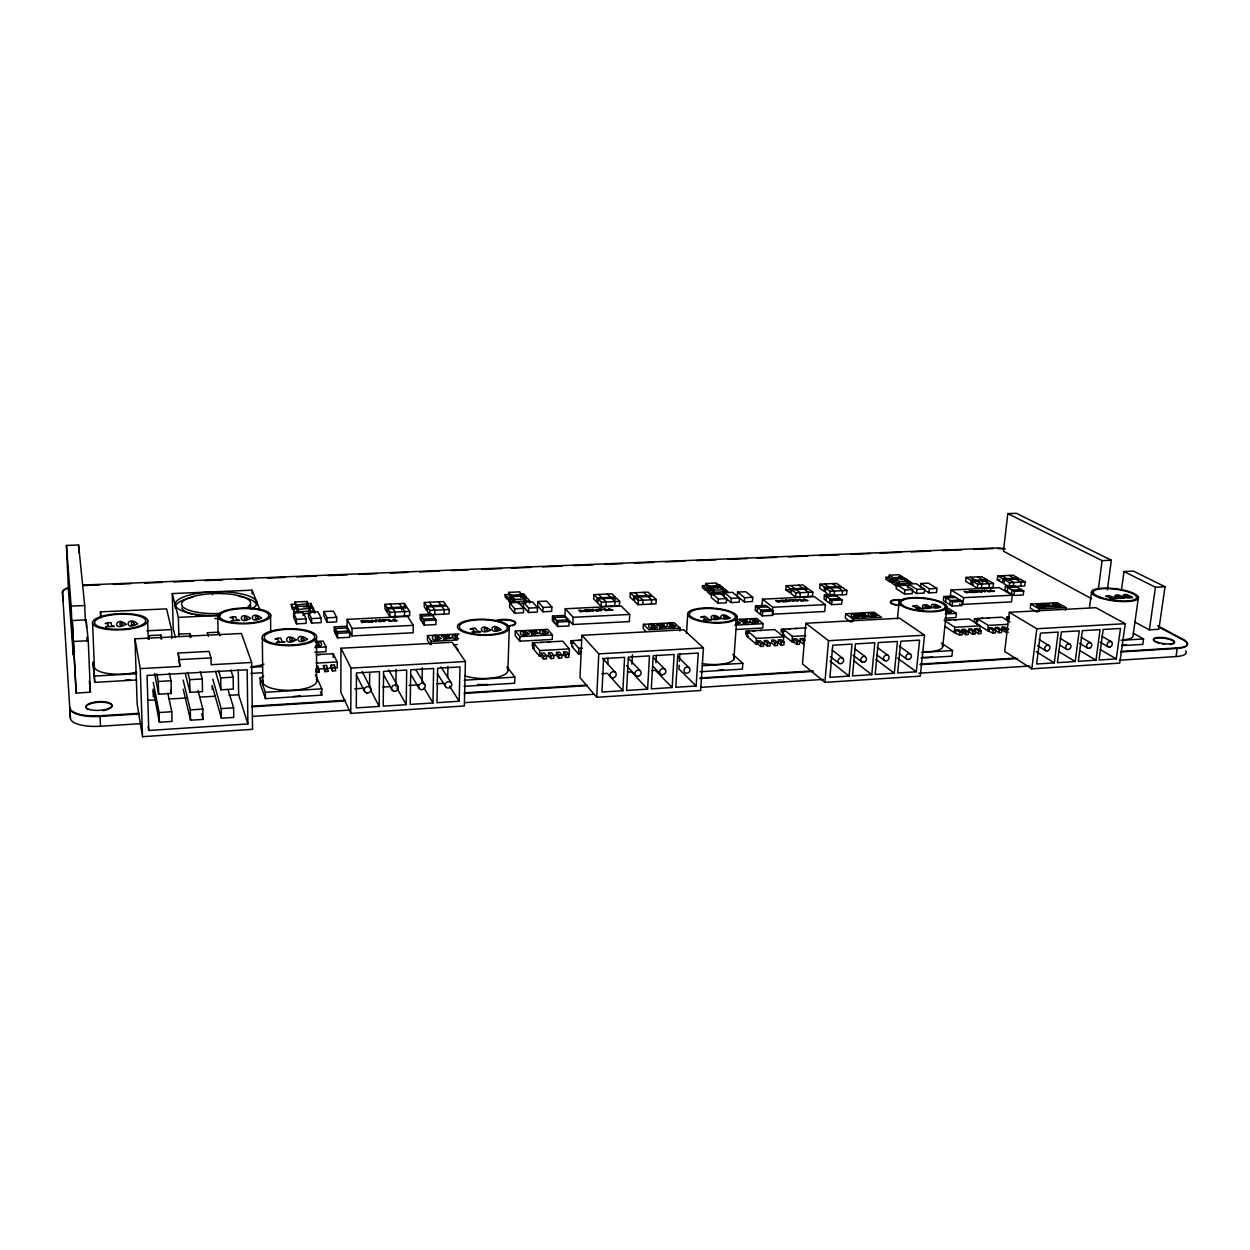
<?xml version="1.0" encoding="UTF-8"?>
<svg xmlns="http://www.w3.org/2000/svg" width="1250" height="1250" viewBox="0 0 1250 1250"><rect width="100%" height="100%" fill="white"/><g stroke="black" fill="none" stroke-linecap="round" stroke-linejoin="round"><path stroke-width="1.5" d="M327.094 622.344L327.094 617.828L323.922 611.578L333.375 611.125L336.641 617.359L336.625 621.875L327.094 622.344L323.938 616.062L323.922 611.578M328.016 671.438L326.641 665.438L323.406 665.625L324.781 671.625L328.016 671.438L326.641 668.469M331.188 668.203L331.188 665.172L334.406 665L335.719 670.766L332.484 670.953L331.188 668.203L324.781 668.578L323.406 665.625M332.484 670.953L331.188 665.172M333.172 657.594L333.188 653.688L316.297 654.609M334.406 668.016L334.406 665M334.281 626.906L334.281 631.484L337.547 637.922L349.734 637.281L349.75 632.672L346.359 626.297L334.281 626.906L337.547 633.297L337.547 637.922M335.125 633.156L335.125 628.562L347.25 627.953L347.234 631.016M336.688 636.25L336.703 631.625L348.875 631.016M333.188 653.688L337.203 661.938L337.203 667.859L332.5 667.922M340.969 648.234L340.859 692.312L350.781 713.391L464.344 705.953L465.422 661.516L452.156 642.266L340.969 648.234L350.984 668.078L350.781 713.391M347.141 619.359L347.125 626.766L352 635.922L413.188 632.75L413.297 625.344L407.562 616.422L347.141 619.359L352.031 628.422L352 635.922M369.562 687.875L369.672 672.797M379.156 706.422L379.469 671.625L356.484 672.969L356.297 707.891L379.156 706.422L370.438 689.562M385 604.312L384.969 608.719L387.094 612.188L387.141 607.75L385 604.312L404.453 603.406L406.687 606.844L387.141 607.75M387.781 608.797L387.734 613.234L389.906 616.75L409.578 615.797L409.641 611.359L407.375 607.875L387.781 608.797L389.953 612.297L389.906 616.75M395.062 616.5L395.125 612.047L392.922 608.547M395.922 686.266L396.125 669.375M401.625 610.016L401.672 607.078L399.453 603.641M404.422 606.344L404.453 603.406M404.516 616.047L404.578 611.594L402.344 608.109M406.203 704.672L406.687 670.047L383.578 671.391L383.234 706.156L406.203 704.672L396.859 687.938M420.25 614.578L420.188 619.031L424.234 625.156L435.891 624.562L435.969 620.062L431.812 614.016L420.25 614.578L424.312 620.641L424.234 625.156M421.234 620.625L421.312 616.156L432.891 615.578M422.078 682.812L422.328 667.859M423.187 623.562L423.25 619.062L434.891 618.5M424.328 602.484L424.266 606.859L426.609 610.297L426.688 605.906L424.328 602.484L443.516 601.609L445.969 605L426.688 605.906M427.391 606.938L427.312 611.344L429.703 614.828L429.781 610.391L427.391 606.938L446.703 606.016L449.188 609.469L449.094 613.875L431.391 614.734M458.984 633.953L427.5 635.609L427.422 640.219L430.234 644.547M431.219 644.453L431.266 641.359L427.5 635.609M433 702.953L433.641 668.469L410.75 669.812L410.234 704.406L433 702.953L424.031 688M434.797 614.578L434.875 610.156L432.469 606.688M444.109 614.125L444.203 609.703L441.734 606.25M447.703 677.531L447.953 666.359M459.188 701.25L460 666.938L437.656 668.234L436.984 702.688L459.188 701.25L449.531 686.141M505.141 594.656L505.078 596.797L507.406 599.594L507.484 597.438L505.141 594.656L508.609 594.5L510.969 597.281L507.484 597.438M508.609 594.5L508.688 592.359L519.828 591.859L522.156 596.766M525.797 603.203L525.391 598.281L523.5 596.094L512.297 596.609L514.672 599.422L514.609 601.578L512.219 598.766L508.719 598.922L508.656 601.078L511.031 603.906M509.75 602.828L509.609 607.172L514.578 613.172L523.484 612.734L523.641 608.359L518.578 602.422L509.75 602.828L514.719 608.781L514.578 613.172M507.906 670.562L509.25 627.969A25.938 8.047 1.5 0 0 470.703 619.938A25.938 8.047 1.5 0 0 470.016 633.844A25.938 8.047 1.5 0 0 509.25 627.969M510.891 599.422L511.031 595.141L508.688 592.359M512.156 600.906L512.297 596.609M515.344 631.016L515.188 635.547L519.719 641.203L552.266 639.438L552.438 634.891L547.641 629.328L515.344 631.016L519.875 636.625L519.719 641.203M506.969 666.609L514.844 677.125L514.641 683.219L464.031 686.344M525.891 598.734L525.969 596.594L520.531 596.844L521.688 594M519.75 594L523.547 593.828L523.438 598.25L527.25 598.062L529.703 600.875L529.625 603.031M523.547 602.188L523.391 606.516L528.484 612.484L537.359 612.047L537.516 607.688L532.328 601.766L523.547 602.188L528.641 608.109L528.484 612.484M525.391 598.281L524.25 601.141L525.328 600.422M569.141 654.609L569.375 648.906L562.641 641.156L533.281 642.766L533.078 648.422L534.422 648.344L532.375 645.828L532.469 642.953L534.812 642.828M537.812 601.516L537.656 605.828L542.875 611.781L551.703 611.344L551.859 607L546.547 601.094L537.812 601.516L543.047 607.422L542.875 611.781M541.203 656.203L541.312 653.281L544.297 653.109L546.594 655.906L546.484 658.828L543.484 659L541.203 656.203L539.484 656.297L539.688 650.578L533.281 642.766M543.484 659L543.594 656.078L541.312 653.281M548.438 655.781L548.547 652.875L551.516 652.703L553.844 655.484L553.734 658.406L550.75 658.578L548.438 655.781L543.594 656.078M550.75 658.578L550.859 655.656L548.547 652.875M552.516 616.016L552.344 620.438L557.688 626.5L568.953 625.922L569.141 621.469L563.672 615.469L552.516 616.016L557.875 622.047L557.688 626.5M553.734 622.016L553.906 617.594L565.094 617.031M556.297 624.938L556.484 620.484L567.719 619.906M556.469 655.328L556.578 652.422L559.547 652.25L561.906 655.031L561.781 657.953L558.812 658.125L556.469 655.328L550.859 655.656M558.812 658.125L558.938 655.203L556.578 652.422M565.266 608.75L564.969 615.875L572.844 624.516L629.344 621.594L629.719 614.453L621.109 606.047L565.266 608.75L573.156 617.297L572.844 624.516M563.609 654.922L563.734 652.016L566.688 651.844L568.906 654.422L568.781 657.328L565.812 657.5L563.609 654.922L558.938 655.203M565.812 657.5L565.938 654.594L563.734 652.016M570.844 643.703L570.969 640.859L573.281 640.719M580.391 651.062L580.25 653.969L578.562 654.062L571.719 646.266L571.969 640.656L581.609 640.125M578.562 654.062L578.812 648.375L571.969 640.656M581.891 635.297L580 677.594L596.719 697.297L700.641 690.516L703.453 647.875L683.844 629.812L581.891 635.297L598.781 653.875L596.719 697.297M593.875 594.641L593.672 598.891L596.906 602.172L597.109 597.906L593.875 594.641L611.891 593.812L615.234 597.062L615.078 599.891M598.094 598.891L597.891 603.172L601.188 606.5L619.406 605.609L619.625 601.328L616.234 598.031L598.094 598.891L601.391 602.203L601.188 606.5M605.969 606.266L606.172 601.969L602.859 598.672M607.812 663.781L608.094 658.031M614.719 605.844L614.938 601.562L611.578 598.25M622.875 690.703L624.609 657.344L603.578 658.578L601.969 692.047L622.875 690.703L607.344 673.359L601.781 673.703M630.312 592.953L630.094 597.188L633.516 600.438L633.75 596.188L630.312 592.953L648.094 592.141L651.625 595.344L633.75 596.188M634.781 597.172L634.562 601.406L638.031 604.719L656.016 603.844L656.25 599.578L652.688 596.328L634.781 597.172L638.266 600.438L656.25 599.578M631.922 664.25L632.438 654.703M638.031 604.719L638.266 600.438M638.281 598.797L638.438 595.969L634.984 592.75M642.75 604.484L642.984 600.219L639.484 596.938M679.844 631.047L680.031 628.078L674.203 622.703L643.406 624.328L643.156 628.766L645.938 631.484M651.391 604.062L651.625 599.797L648.078 596.531M647.609 689.109L649.484 655.906L628.359 657.125L626.594 690.469L647.609 689.109L631.516 671.891L627.781 672.109M655.922 662.828L656.359 655.219M672.141 687.531L674.141 654.469L653.203 655.688L651.312 688.875L672.141 687.531L655.484 670.422L651.781 670.641M679.172 665.203L678.938 668.984L696.125 685.984L698.266 653.062L677.828 654.25L675.797 687.297L696.125 685.984M679.406 661.422L679.859 653.859M686.516 633.234L687.688 614.594M708.938 588.172L705.734 585.531L702.516 585.672L702.375 587.734L705.547 590.391L712.25 590.078M705.547 590.391L705.688 588.312L702.516 585.672M705.734 585.531L705.875 583.469L716.219 583L718.734 585.031L717.812 587.75L718.734 585.031M713.875 592.25L710.625 589.578L707.391 589.719L707.25 591.797L710.469 594.484L724.188 593.828M708.797 590.234L709.062 586.094L705.875 583.469M710.625 589.578L710.766 587.5L721.188 587.016L723.734 589.078L722.812 591.828L723.734 589.078M710.469 594.484L710.609 592.406L707.391 589.719M711.578 593.328L711.297 597.516L718.078 603.203L726.328 602.797L726.625 598.578L719.766 592.953L711.578 593.328L718.359 598.969L726.625 598.578M713.734 594.328L714.016 590.156L710.766 587.5M718.078 603.203L718.359 598.969M719.469 586.953L719.609 584.891L716.078 585.062M722.719 589.594L722.859 587.531L719.609 584.891M724.453 591L724.594 588.922L721.047 589.094M731.266 598.344L739.484 597.953L739.188 602.156L730.969 602.562L731.266 598.344L724.359 592.734L732.516 592.344L744.297 601.906L752.484 601.516L752.781 597.312L745.703 591.734L737.594 592.109L737.297 596.281M733.859 659.188L736.938 616.203M744.297 601.906L744.609 597.703L737.594 592.109M732.859 654.391L742.828 663.281L742.406 669.141L699.953 671.75M748 631.188L745.828 631.297L745.625 634.062L748.422 636.438L747.203 636.516L747.594 631.062L774.688 629.578L783.719 636.891L783.281 642.359M755.5 605.891L755.188 610.156L762.328 615.891L772.75 615.359L773.094 611.062L765.859 605.375L755.5 605.891L762.656 611.594L773.094 611.062M757.047 611.656L757.359 607.375L767.734 606.859M757.516 643.844L757.734 641.031L760.484 640.875L763.609 643.5L763.391 646.312L760.641 646.469L757.516 643.844L755.938 643.922L756.344 638.422L747.594 631.062M760.484 614.406L760.797 610.125L771.203 609.594M761.969 606.031L762.484 599.172L814.344 596.641L825.328 604.625L824.734 611.516L772.312 614.219L772.844 607.266L762.484 599.172M762.328 615.891L762.656 611.594M760.641 646.469L760.844 643.656L757.734 641.031M736.062 619.484L756.594 618.406L763.047 623.656L762.719 628.047L736.406 629.469M764.406 640.656L764.188 643.453L767.328 646.094L770.078 645.938L770.297 643.109L767.141 640.5L764.406 640.656L767.547 643.266L770.297 643.109M767.328 646.094L767.547 643.266M771.812 640.234L771.594 643.031L774.766 645.656L777.5 645.5L777.719 642.688L774.547 640.078L771.812 640.234L774.984 642.844L777.719 642.688M774.766 645.656L774.984 642.844M778.406 639.859L778.188 642.656L781.141 645.094L783.875 644.938L784.094 642.125L781.125 639.703L778.406 639.859L781.359 642.281L784.094 642.125M783.516 629.234L781.375 629.359L781.156 632.109L783.297 631.984M781.141 645.094L781.359 642.281M790.375 588.844L790.047 592.969L785.859 589.844L786.188 585.75L802.953 584.969L807.219 588.047L790.375 588.844L786.188 585.75M793.531 641.781L793.766 638.984L796.469 638.828L799.734 641.438L799.5 644.234L796.781 644.391L793.531 641.781L791.969 641.875L782.859 634.531L783.297 629.109L806.203 627.859M791.641 589.781L791.312 593.906L795.547 597.062L812.484 596.25L812.828 592.109L808.5 588.984L791.641 589.781L795.891 592.922L812.828 592.109M791.969 641.875L792.406 636.391L783.297 629.109M795.547 597.062L795.891 592.922M800 596.844L800.328 592.703L796.062 589.562M796.781 644.391L797.016 641.594L793.766 638.984M800.344 638.609L800.109 641.406L803.375 644.016L803.609 641.219L800.344 638.609L803.047 638.469L805.234 640.188M805.859 623.266L802.469 663.906L824.891 682.375L920.266 676.141L924.531 635.188L899.594 618.234L805.859 623.266L828.547 640.703L924.531 635.188M808.125 596.453L808.469 592.312L804.172 589.188M820.094 584.172L819.734 588.25L824.078 591.344L824.438 587.25L820.094 584.172L836.625 583.422L841.047 586.469L824.438 587.25M824.406 595L824.047 599.156L831.656 604.641L841.656 604.141L842.031 599.953L834.344 594.531L824.406 595L832.016 600.453L842.031 599.953M825.75 588.172L825.391 592.281L829.797 595.406L846.5 594.594L846.875 590.484L842.391 587.391L825.75 588.172L830.156 591.281L846.875 590.484M826.031 600.578L826.391 596.422L836.344 595.938M829.797 595.406L830.156 591.281M829.672 603.219L830.047 599.031L840.031 598.547M824.891 682.375L828.547 640.703M831.656 604.641L832.016 600.453M834.172 595.188L834.547 591.078L830.109 587.969M842.203 594.797L842.578 590.688L838.109 587.594M845.688 613.75L852.797 618.875L881.516 617.344L874.203 612.25L845.688 613.75L845.297 618.031L850.984 622.156M852.531 621.75L852.797 618.875M849.078 676.109L852.016 644.094L832.75 645.219L829.906 677.359L849.078 676.109L830.016 661.016M871.781 674.656L874.828 642.766L855.453 643.906L852.5 675.891L871.781 674.656L853.781 660.812M889.125 577.188L886.125 577.312L885.922 579.312L889.828 581.828L892.844 581.688L893.234 577.688L889.328 575.188L889.125 577.188L893.031 579.688M889.828 581.828L890.016 579.828L886.125 577.312M899.094 583.562L895.125 581.031L892.094 581.172L891.906 583.172L895.859 585.719L908.625 585.125M895.125 581.031L895.328 579.016L905.016 578.578L912.141 582.953L896.047 583.703L892.094 581.172M895.859 585.719L896.047 583.703M896.625 584.625L896.219 588.672L904.531 594.062L912.203 593.688L912.625 589.609L904.25 584.266L896.625 584.625L904.938 589.984L912.625 589.609M898.891 585.578L899.281 581.547L895.328 579.016M897.422 618.875L899.094 602.016M905.812 581.078L906.016 579.094L901.312 579.312L902.031 576.688L898.969 574.75L889.328 575.188M901.312 579.312L902.047 576.594L898.766 576.75M894.281 673.203L897.438 641.453L878.234 642.578L875.172 674.438L894.281 673.203L875.891 659.438M904.531 594.062L904.938 589.984M908.125 580.531L907.422 583.172L908.125 580.531L904.813 580.578M908.125 588.109L908.812 583.109L907.922 582.547M916.516 593.469L916.938 589.406L908.531 584.062L916.125 583.703L924.578 589.031L924.172 593.094L916.516 593.469L912.328 590.797M920.438 587.516L920.859 583.484L928.406 583.125L936.969 588.438L936.547 592.5L928.938 592.859L924.687 590.188M916.313 671.781L919.578 640.156L900.812 641.25L897.641 672.984L916.313 671.781L897.531 658.109M928.938 592.859L929.359 588.797L920.859 583.484M943.844 596.516L943.406 600.625L952.063 606.062L961.734 605.562L962.187 601.422L953.453 596.031L943.844 596.516L952.5 601.906L962.187 601.422M945.656 602.031L946.094 597.906L955.719 597.438M942.703 646.688L946.938 607.203A24.078 6.75 5.8 0 0 911.891 597.656A24.078 6.75 5.8 0 0 910.172 609.219A24.078 6.75 5.8 0 0 946.938 607.203M950.359 596.625L951.078 590L999.266 587.656L1012.328 595.219L1011.531 601.875L962.875 604.375L963.609 597.672L951.078 590M949.812 604.656L950.266 600.516L959.922 600.016M952.063 606.062L952.5 601.906M955.734 632.516L956.031 629.797L958.578 629.656L962.391 632.141L962.094 634.859L959.547 635L954.266 632.594L954.844 627.281L944.141 620.328L969.234 618.953L980.172 625.859L979.578 631.141M944.859 608.562L948.547 608.375L956.406 613.344L955.937 617.578L944.797 618.172M941.266 642.953L952.516 650.547L951.906 656.172L921 658.094M959.547 635L959.844 632.281L956.031 629.797M986.531 582.281L986.828 579.625L981.766 576.703L966.141 577.422L965.703 581.391L970.703 584.344L973.438 584.219M962.203 629.453L961.906 632.156L965.734 634.641L968.281 634.5L968.578 631.781L966.031 631.922L962.203 629.453L964.75 629.312L972.609 634.25L975.141 634.094L975.453 631.391L971.594 628.922L969.063 629.062L968.766 631.766M970.703 584.344L971.141 580.359L966.141 577.422M965.734 634.641L966.031 631.922M972.656 581.25L972.203 585.25L977.266 588.25L993.031 587.484L993.5 583.484L988.359 580.516L972.656 581.25L977.719 584.234L993.5 583.484M977.266 588.25L977.719 584.234M972.609 634.25L972.922 631.531L969.063 629.062M976.5 618.703L974.516 618.812L974.219 621.453L976.562 622.938M975.156 628.719L974.859 631.422L978.453 633.719L980.984 633.562L981.281 630.859L977.688 628.578L975.156 628.719L978.75 631.016L981.281 630.859M1010.016 622.047L1001.969 617.172L977.203 618.516L976.625 623.75L987.625 630.688L992.984 633.062L995.5 632.922L995.813 630.219L991.891 627.766L989.375 627.906L989.078 630.609M981.406 588.047L981.859 584.031L976.781 581.062M982.5 582.469L982.797 579.812L977.75 576.891M978.453 633.719L978.75 631.016M988.984 587.672L989.438 583.672L984.328 580.703M987.625 630.688L988.234 625.406L977.203 618.516M1002.875 578.875L1002.406 582.844L997.281 579.906L997.734 575.953L1013.156 575.25L1018.359 578.156L1002.875 578.875L997.734 575.953M992.984 633.062L993.297 630.375L989.375 627.906M1107.375 589.844L1111.359 560.234L1016.406 513.312L1007.812 513.609L1003.453 551.141L1091.609 598.688M1008.391 632.188L1005.891 632.328L997.984 627.422L995.469 627.562L995.156 630.25L999.094 632.719L1001.609 632.578L1002.234 627.188L1004.734 627.047L1008.703 629.484L1006.203 629.625L1002.234 627.188M1004.422 579.75L1003.953 583.719L1009.156 586.703L1024.719 585.938L1025.203 581.969L1019.938 579.031L1004.422 579.75L1009.625 582.719L1025.203 581.969M999.094 632.719L999.406 630.016L995.469 627.562M1005.422 586.25L1004.953 590.25L1013.937 595.453L1023.25 594.984L1023.734 590.953L1014.672 585.797L1005.422 586.25L1014.422 591.406L1023.734 590.953M1007.281 591.609L1007.766 587.594L1017.031 587.141M1009.156 586.703L1009.625 582.719M1009.141 621.141L1006.719 619.672L1007.031 617.031L1008.984 616.922M1005.891 632.328L1006.203 629.625M1009.344 612.328L1004.703 651.453L1031.844 668.844L1119.75 663.094L1125.234 623.688L1095.906 607.688L1009.344 612.328L1036.797 628.75L1125.234 623.688M1011.609 594.109L1012.094 590.078L1021.391 589.609M1013.25 586.5L1013.719 582.516L1008.5 579.562M1013.937 595.453L1014.422 591.406M1020.719 586.141L1021.203 582.156L1015.938 579.219M1065.516 610.266L1065.859 607.5L1057.281 602.688L1030.781 604.078L1030.281 608.203L1037 612.109M1031.844 668.844L1036.797 628.75M1038.844 611.703L1039.188 608.922L1030.781 604.078M1054.297 662.891L1058.219 632.078L1040.484 633.125L1036.641 664.016L1054.297 662.891L1036.234 651.656M1075.219 661.531L1079.234 630.859L1061.391 631.906L1057.453 662.688L1075.219 661.531L1058.531 651.391M1089.484 607.469L1091.5 592.297M1098.422 588.453L1102.125 560.641L1007.812 513.609M1095.969 660.203L1100.078 629.641L1082.375 630.672L1078.344 661.328L1095.969 660.203L1080.078 650.75M1121.406 590.438L1124 571.547L1133.391 571.109L1165.047 586.75L1158.875 629.281L1149.359 629.844L1134.641 621.906M1116.281 658.891L1120.484 628.453L1103.188 629.469L1099.062 660L1116.281 658.891L1100.156 649.5M1138.422 597.25L1133.078 635.297A23.5 6.516 7.5 0 1 1122.391 639.906M1133.312 633.312L1143.578 638.953L1142.812 644.375L1122.266 645.641M1149.359 629.844L1155.453 587.234L1124 571.547M1119.547 660.219L1176.047 656.547L1177.344 647.875A23.656 6.516 8 0 0 1183.312 639.469L1157.672 625.828M1183.312 639.469L1183.234 640A23.656 6.516 8 0 1 1177.266 648.422L1120.766 651.984M520.531 596.844L521.609 596.141M297.062 606.5L298.453 609.469L310.297 608.25L309.172 605.938L297.062 606.5L297.094 610.953M294.969 602.016L296.344 604.938L308.109 603.734L307 601.469L294.969 602.016L296.344 607.156L292.578 607.344L291.234 604.391L294.984 604.219M315.453 674.609L321.797 688.844L321.797 695.141L265.453 698.625L260.266 684.047L260.203 677.812L263.672 676.281M458.625 638.625C451.531 640.859 449.188 632.625 457.859 635.078M315.562 642.297C323.531 640.062 323.719 648.672 315.453 645.984M142.5 736.688L252.547 729.312L251.672 662.469L241.422 633.484L134.984 638.828L137.172 704.109L142.5 736.688L140.266 668.641L134.984 638.828M153.062 689.141L159.391 722.234L172.047 721.422L171.781 711.734L167.812 693.016M183.219 689.203L190.547 720.219L203.062 719.406L202.844 709.094L198.047 690.547M212.281 689.406L212.203 685.656L221.375 718.219L233.766 717.422L233.609 707.828L228.016 689.406M69.375 587.219A22.438 6.219 -2.1 0 0 62.5 592.062L70.406 718.156A28.938 9.828 -3.3 0 0 100.484 726.25L141.391 723.594M252.469 716.391L349.891 710.078M464.844 702.641L593.453 694.297M700.625 687.359L823.375 679.406M918.844 673.219L1029.922 666.016M148.781 730.484L247.906 723.938L247.156 669.766L147.047 675.438L148.781 730.484L148.125 726.75M70.406 718.156L69.938 707.75A28.984 9.688 -3.2 0 0 100.063 715.75L139.016 713.297M183.172 680.109L190.297 709.891L202.844 709.094M252.016 706.172L345.516 700.281M464.344 692.797L587.078 685.062M700.062 677.953L813.047 670.828M920.203 664.078L1015.656 658.062M1120.844 651.438L1177.344 647.875M139.047 713.953L100.078 716.406A28.984 9.703 -3.2 0 1 69.969 708.391M153.297 682.484L159.109 712.531L171.781 711.734M212.766 679.047L221.203 708.609L233.609 707.828M252.016 706.812L345.516 700.922M464.344 693.422L587.047 685.672M700.031 678.547L813.016 671.406M920.141 664.641L1017.531 658.5M215.469 671.281L220.906 689.828L233.344 689.094L233.141 677.156L230.859 669.953M154.547 673.484L158.656 694.234L171.359 693.484L171.016 680.734L169.328 673.125M185.359 673.641L189.953 692.359L202.531 691.609L202.25 678.938L200.297 671.672M260.203 677.812L265.375 692.281L321.797 688.844M464.188 680.203L514.844 677.125M702.266 665.75L742.828 663.281M921.578 652.438L952.516 650.547M1121.141 640.312L1143.578 638.953M147.469 700.328L155.219 699.859M168.812 699.031L186.266 697.969M199.859 697.141L215.375 696.203M228.969 695.375L238.656 694.781L247.906 723.938M354.719 688.781L364 688.219M382.859 687.062L390.328 686.609M409.094 685.469L418.344 684.906M436.766 683.781L443.984 683.344M76.172 693.047L90.406 692.203L88.25 640.719L86.156 619.875L72.266 620.516L76.172 693.047L72.266 620.516M136.828 679.953L94.719 682.359L92.984 662.109L94.453 676.062L136.625 673.703M250.797 667.281L262.188 666.641M323.422 668.656L316 669.078L316.016 672.125L319.25 671.938L317.906 665.938M565.938 654.594L568.906 654.422M760.844 643.656L763.609 643.5M797.016 641.594L799.734 641.438M959.844 632.281L964.438 632.016M972.922 631.531L975.453 631.391M993.297 630.375L995.813 630.219M999.406 630.016L1004.422 629.719M250.875 673.422L262.266 672.766M350.984 668.078L465.422 661.516M598.781 653.875L703.453 647.875M156.75 673.828L158.281 681.469L171.016 680.734M187.828 672.391L189.641 679.656L202.25 678.938M218.531 670.656L220.672 677.875L233.141 677.156M317.984 654.672L320.531 654.531M540.172 642.531L542.516 642.406M547.578 642.125L549.906 642M578.562 640.438L580.875 640.312M752.938 630.906L755.094 630.797M759.781 630.531L761.938 630.422M788.391 628.969L790.516 628.859M795.141 628.609L797.266 628.484M948.156 620.25L950.156 620.141M954.5 619.906L956.5 619.797M981.016 618.453L983 618.344M987.266 618.109L989.234 618M532.375 645.828L534.719 645.703M1006.719 619.672L1008.672 619.562M140.266 668.641L179.938 666.438L178.172 653.047L209.109 651.406L211 657.891L211.141 664.703L251.672 662.469M571.719 646.266L573.047 646.203M782.859 634.531L784.078 634.453M316.312 663.109L337.203 661.938M539.688 650.578L569.375 648.906M578.812 648.375L582.469 648.172M756.344 638.422L783.719 636.891M792.406 636.391L805.906 635.641M954.844 627.281L980.172 625.859M988.234 625.406L1007.453 624.328M314.797 647.562L325.969 646.969L325.969 651.703L314.812 652.312M431.266 641.359L457.438 639.953M519.875 636.625L552.438 634.891M680.031 628.078L648.969 629.734L643.406 624.328M734.844 625.156L763.047 623.656M945.25 613.938L956.406 613.344M1039.188 608.922L1065.859 607.5M179.75 659.594L211 657.891M453.594 644.781L457.328 644.578M315.328 641.469L323.125 641.062L325.969 646.969M424.312 620.641L435.969 620.062M161.766 638.844L160.922 635.047L149.062 635.641L149.172 639.406M178.297 634.172L190.047 633.594L191.016 637.219M73.891 641.438L88.25 640.719M1155.453 587.234L1165.047 586.75M352.031 628.422L413.297 625.344M573.156 617.297L629.719 614.453M772.844 607.266L825.328 604.625M963.609 597.672L1012.328 595.219M337.547 633.297L349.75 632.672M557.875 622.047L569.141 621.469M293.609 613L296.469 619.297L306.125 618.828L306.141 623.375L296.5 623.844L293.641 617.5L293.609 613L303.156 612.547L306.125 618.828M308.516 612.297L311.531 618.578L321.125 618.109L321.125 622.641L311.547 623.109L308.531 616.797L308.516 612.297L318.016 611.859L321.125 618.109M327.094 617.828L336.641 617.359M514.719 608.781L523.641 608.359M528.641 608.109L537.516 607.688M543.047 607.422L551.859 607M744.609 597.703L752.781 597.312M916.938 589.406L924.578 589.031M929.359 588.797L936.969 588.438M146.828 630.797L171.547 629.594L171.797 638.547M294.672 614.141L293.297 608.906L297.078 608.734L298.453 611.719L298.453 609.469M314.781 613.188L313.312 607.984L309.188 608.172L310.641 613.375M514.672 599.422L524.312 598.984M714.016 590.156L722.953 589.75M899.281 581.547L907.625 581.172M314.781 610.953L294.656 611.891L293.297 608.906M529.703 600.875L511.094 601.75L508.719 598.922M710.609 592.406L727.891 591.594L724.594 588.922M260.016 610.062L252.078 590.172L172.266 593.578L178.375 617.359L220.172 615.391A40.875 11.891 -1.1 0 1 175.406 603.016A40.875 11.891 -1.1 0 1 229.094 592.156A40.875 11.891 -1.1 0 1 251.094 609.141M597.109 597.906L615.234 597.062M971.141 580.359L986.828 579.625M785.859 589.844L788.797 589.719M997.281 579.906L999.984 579.781M303.688 613.703L308.891 613.469M518.297 603.562L523.922 603.297M389.953 612.297L409.641 611.359M429.781 610.391L449.188 609.469M601.391 602.203L619.625 601.328M100.656 617.703L100.422 611.859L166.562 608.859L171.547 629.594M307 601.469L307 603.672L311.109 603.484L312.547 608.641M511.031 595.141L520.609 594.703M709.062 586.094L717.953 585.688M893.234 577.688L901.516 577.312M303.234 606.844L312.547 606.422M705.688 588.312L722.859 587.531M890.016 579.828L896.344 579.531M84.703 605.516L78.594 545L66.438 545.422L71.141 606.125L84.703 605.516L85.328 620.562M1102.125 560.641L1111.359 560.234M83 585.047A22.438 6.219 -2.1 0 1 86.047 584.938L993.188 548.078A19.906 4.922 6 0 1 1004.953 548.641M83.031 585.594A22.438 6.234 -2.1 0 1 86.062 585.469L99.719 584.922M113.375 584.359L130.938 583.656M144.594 583.094L162.141 582.375M173.844 581.906L193.359 581.109M205.062 580.625L222.609 579.922M236.266 579.359L253.828 578.641M267.484 578.094L285.031 577.375M296.734 576.891L316.25 576.109M327.953 575.625L347.453 574.828M359.156 574.359L376.719 573.641M390.375 573.078L407.922 572.375M419.641 571.891L439.141 571.094M450.844 570.625L468.406 569.906M482.047 569.359L501.562 568.562M511.312 568.156L530.828 567.359M542.531 566.891L562.031 566.094M573.734 565.625L593.25 564.828M604.953 564.344L622.5 563.641M634.203 563.156L653.719 562.359M665.422 561.891L684.922 561.094M696.625 560.609L716.141 559.828M727.844 559.344L747.344 558.547M757.094 558.156L776.609 557.359M788.312 556.891L807.812 556.094M819.516 555.609L839.031 554.812M850.734 554.344L870.234 553.547M879.984 553.156L901.453 552.281M911.203 551.875L930.703 551.078M942.406 550.609L961.922 549.812M973.625 549.344L993.125 548.547M736.031 623.812L740.625 622.953L735.828 620.359M946.062 609.328L951.5 612.031L945.891 612.328M945.781 609.922L949.016 611.828L945.516 611.016M735.625 621.047L738 622.891L735.906 623M1159.312 627.266L1181.531 639.094M1009.203 575.438L1014.375 578.344M1001.781 575.766L1006.938 578.688M1101.719 636.219L1111.391 641.719M1100.109 642.141L1108.141 646.766M1081.297 637.422L1090.828 642.969M970.25 577.234L975.266 580.172M1079.656 643.391L1087.578 648.031M1059.953 638.297L1069.969 644.234M1060.062 645.328L1066.703 649.328M1007.031 617.031L1009.453 618.484M1039.062 639.531L1048.906 645.516M1037.469 645.609L1045.641 650.625M959.469 604.156L961.734 605.562M974.516 618.812L978.047 621.016M902.047 576.594L906.016 579.094M901.828 578.688L902.719 579.25M945.109 626.578L954.266 632.594M832.375 583.609L836.781 586.672M824.422 583.984L828.797 587.047M899.312 646.172L910.25 653.969M899.172 653.609L906.938 659.219M798.641 585.172L802.891 588.25M877.25 647.484L887.953 655.328M790.594 585.547L794.797 588.641M877.016 654.953L884.641 660.594M854.844 648.812L865.312 656.703M853.062 655.172L861.984 662M832.234 650.141L842.469 658.094M830.406 656.547L839.125 663.406M781.375 629.359L784.297 631.703M723.594 591.156L724.078 596.906L730.969 602.562M745.828 631.297L748.625 633.656M747.203 636.516L755.938 643.922M643.531 592.344L647.031 595.562M677.469 656.406L689.312 667.906A3.234 2.859 -45.8 0 1 687.625 673.094A3.234 2.859 -45.8 0 1 684.125 669.578A3.234 2.859 -45.8 0 1 689.312 667.906M607.266 594.031L610.578 597.281M598.594 594.422L601.875 597.688M653.562 657.812L665.016 669.375M652.828 666.219L660.422 673.984M628.359 658.266L640.344 670.891M626.469 665.625L635.719 675.516M602.594 658.281L615.438 672.406M570.969 640.859L573.156 643.328M523.547 593.828L525.969 596.594M532.469 642.953L534.516 645.469M533.078 648.422L539.484 656.297M438.578 601.828L441 605.234M429.375 602.25L431.75 605.656M456.062 646.984L458.266 650.172M440.984 666.938L451.391 683.062A3.406 3.094 -31.9 0 1 448.406 688.016A3.406 3.094 -31.9 0 1 445.641 683.406A3.406 3.094 -31.9 0 1 451.391 683.062M437.359 673.625L445.563 686.594M390.109 604.078L392.266 607.516M416.031 670.078L424.859 684.688M411.266 675.172L419 688.234M388.719 669.969L397.906 686.328M383.859 675.094L391.984 689.906M362.109 671.516L370.672 688M356.312 675.016L364.719 691.594M307 603.672L308.422 606.609M317.906 668.969L319.25 671.938M320.391 691.953L321.797 695.141M220.016 635.766L218.875 632.156L207.234 632.734L208.312 636.344M201.672 713.953L203.062 719.406M175.391 637.469L173.203 628.516L172.266 593.578M179.938 666.438L178.172 653.047M170.547 689.719L171.359 693.484M100.422 611.859L101.156 617.609M89.328 681.016L90.406 692.203M62.5 592.062L62.906 600.891A22.406 6.312 -2.2 0 1 63.062 600.016M71.141 606.125L73.312 655.094L68.422 589.781L66.438 545.422M78.594 545L78.922 552.703M92.578 622.906L94.359 666.828A27.391 8.656 -2.5 0 0 109.078 673.672A27.391 8.656 -2.5 0 0 136.688 672.141M94.453 676.062L94.719 682.359M86.156 619.875L86.469 627.562M86.875 637.156L87.031 641M100.063 715.75L100.484 726.25M153.125 691.047L153.297 696.734M147.672 620.359L148.266 639.281M160.922 635.047L161.031 638.953M158.281 681.469L158.656 694.234M159.109 712.531L159.391 722.234M178.375 617.359L178.875 636.422M175.266 605.219L175.344 608.203M190.047 633.594L190.141 637.484M189.641 679.656L189.953 692.359M190.297 709.891L190.547 720.219M220.672 677.875L220.906 689.828M221.203 708.609L221.375 718.219M217.766 617.016L218.078 633.859M212.453 591.859L212.5 594.766M238.266 669.672L238.656 694.781M256.625 601.578L256.672 604.516A40.859 11.938 -1.1 0 0 238.438 596.219M252.078 590.172L252.125 594M265.375 692.281L265.453 698.625M262.328 638.453L262.828 682.703M270.547 614.562L270.719 632.016M296.344 604.938L296.359 609.391M296.469 619.297L296.5 623.844M292.578 607.344L292.594 609.562L291.234 604.391M303.156 612.547L303.172 615.547M313.312 607.984L313.312 610.203M311.531 618.578L311.547 623.109M311.109 603.484L311.109 605.703M310.297 608.25L310.297 610.484L308.875 611.234L308.859 608.984M308.109 603.734L308.109 605.953L306.688 606.688L306.672 604.469M324.781 668.578L324.781 671.625M316.5 637.922A27.281 8.484 -0.6 0 1 273.109 644.156A27.281 8.484 -0.6 0 1 278.641 629.5A27.281 8.484 -0.6 0 1 316.5 637.922L316.594 681.938M316.5 679.594A27.062 9.047 -0.9 0 1 289.672 690.312A27.062 9.047 -0.9 0 1 262.938 680.344M300.281 695.75A27.031 9.125 -1 0 1 293.391 696.5M219.547 613.484A34.5 10.031 -1.1 0 1 181.688 603.453A34.5 10.031 -1.1 0 1 224.297 593.688A34.5 10.031 -1.1 0 1 247.703 607.031M218.422 618.484A40.859 11.938 -1.1 0 1 214.781 618.562M175.953 605.062A40.859 11.938 -1.1 0 1 192.938 597.172M200.062 615.719A34.469 10.078 -1.1 0 1 195.391 614.938M192.266 614.219A34.469 10.078 -1.1 0 1 181.781 607.906M250.391 604.812A34.469 10.078 -1.1 0 1 250.234 607.422M264.031 664.156A26.359 8.438 -1.2 0 1 251.172 666.812M130.391 679.641A27.359 8.734 -2.6 0 1 125.078 680.219M507.141 668.328A25.75 8.578 1.3 0 1 495.391 677.531A25.75 8.578 1.3 0 1 464.875 675.906M488.016 684.469A25.719 8.641 1.3 0 1 477.859 684.391M734.016 657.125A24.609 7.906 3.9 0 1 702.25 663.578M723.547 669.641A24.578 7.969 3.9 0 1 717.828 670.281M942.156 644.75A23.906 7.203 6 0 1 923.812 651.656M932.703 656.891A23.891 7.266 6 0 1 923.219 657.297M1126.328 644.781A23.484 6.578 7.6 0 1 1121.641 645.344M87.938 709.484A13.047 4.359 -3.2 0 1 98.531 702.297A13.047 4.359 -3.2 0 1 110.563 708.094M108.594 709.125A13.047 4.359 -3.2 0 1 102.875 710.625M496.031 620.703A10.562 3.25 1.7 0 1 513.531 620.922A10.562 3.25 1.7 0 1 507.656 625.844M899.656 605.344A9.875 2.766 5.6 0 1 890.656 601.219A9.875 2.766 5.6 0 1 903.422 600.25M897.078 605.484A9.875 2.781 5.6 0 1 894.766 604.953M892.844 604.297A9.875 2.781 5.6 0 1 891.438 601.109A9.875 2.781 5.6 0 1 900.859 600.406M496.016 621.266A10.562 3.25 1.7 0 1 509.219 620.312A10.562 3.25 1.7 0 1 515.203 624.328M514.125 625.078A10.562 3.25 1.7 0 1 512.422 625.703M510.203 626.156A10.562 3.25 1.7 0 1 507.641 626.406M62.531 592.609A22.438 6.234 -2.1 0 1 67.344 588.469M997.641 548.531A19.906 4.922 6 0 1 1004.906 549.109M1185.688 650.875A23.625 6.609 8.1 0 1 1176.047 656.547M1159.328 643.266A10.641 2.938 8 0 1 1155.406 638.359A10.641 2.938 8 0 1 1171.5 640.125A10.641 2.938 8 0 1 1169.891 644.422M1164.703 644.25A10.641 2.938 8 0 1 1161.938 643.859M122.703 624.031C119.594 628.984 118.359 619.422 122.703 624.031M454.391 635.953C456.984 641.5 459.656 634.312 454.391 635.953M366.484 621.609L361.844 622.609L360.875 620.859L365.391 620.922A2.688 0.828 0.2 0 1 366.234 621.25L366.484 621.609M978.859 591.5C987.422 593.469 976.312 588.609 978.859 591.5M307.297 639.297C294.406 647.766 295.172 629.75 307.297 639.297M438.109 638.375C434.312 641.422 434.141 633.078 438.109 638.375M296.031 639.891C283.016 648.375 283.984 630.297 296.031 639.891M538.688 633.359L531.344 634.578C541.172 631.094 533.438 635.922 529 631.141L536.266 630.766L536.828 631.422L532.156 631.672L538.688 633.359M940.547 607.203C927.906 611.438 928.797 598.766 940.547 607.203M584.344 611L580.297 611.828L578.75 610.188L584.344 611M937.875 607.141C932.687 608.25 932.422 602.188 937.875 607.141M592.484 609.516L592.422 610.672L588.844 609.688L593.609 611.172L593.812 609.453L592.484 609.516M582.969 611L581.328 611.453L580.391 610.422L582.969 611M931.656 607.672C918.969 611.922 919.953 599.188 931.656 607.672M928.969 607.594C923.734 608.703 923.594 602.656 928.969 607.594M548.234 632.812C535.984 638.906 537.797 623.875 548.234 632.812M804.187 599.188L803.281 599.406L805.75 600.422C802.281 600.906 811.156 600.484 806.922 600.359L804.187 599.188M980.312 591.031L978.969 590.891L980.312 591.031M799.953 599.391L799.047 599.609L801.516 600.625C798.031 601.125 806.922 600.688 802.688 600.562L799.953 599.391M261.406 617.891C248.531 625.797 250.062 608.891 261.406 617.891M528.953 633.828C516.547 639.984 518.656 624.828 528.953 633.828M250.422 618.422C237.406 626.344 239.141 609.391 250.422 618.422M599.328 610.516C591.906 612.297 596.297 607.141 599.328 610.516M973.188 591.516L975.406 592.344L971.219 592.547L968.766 591.062L973.188 591.516M277.844 638.266L275.016 638.969L278.016 639.484L278.875 641.625L276.422 642.469L285.016 642.016L282.047 641.453L280.672 638.125L277.844 638.266M379.172 620.328L380.578 620.484L379.172 620.328M781.312 601.406L777.75 602.094L775.719 600.531L781.312 601.406M381.188 621.172L379.438 621.125L381.188 621.172M501.062 629.688C487.5 636.281 490.203 619.984 501.062 629.688M876.75 615.734C864.625 619.875 866.172 607.562 876.75 615.734M868.312 616.156L862.141 617.016L861.156 616.312L865.688 616.047L860.734 615.703L858.188 613.891L864.609 613.547L865.469 614.156L861.344 614.375L868.312 616.156M874.203 615.672C869.344 616.797 869.406 610.922 874.203 615.672M490.547 630.234C476.891 636.859 479.766 620.5 490.547 630.234M859.719 616.641C847.516 620.828 849.25 608.406 859.719 616.641M451.047 637.984L443.344 639.25C454.562 635.406 445.828 640.797 441.469 635.734L448.969 635.344L449.438 636.016L444.625 636.281L451.047 637.984M857.172 616.578C852.312 617.734 852.453 611.781 857.172 616.578M588.828 610.344L590.641 611.312L585.781 611.562L584.219 609.922L588.828 610.344M596.344 610.375L598 610.594L596.344 610.375M319.375 644.656C315.125 647.875 316.062 639.172 319.375 644.656M232.844 616.875L230.047 617.531L232.922 618.016L233.625 620L231.172 620.797L239.562 620.391L236.703 619.859L235.609 616.75L232.844 616.875M794.141 600.125C797.188 603.328 785.375 598.719 794.141 600.125M304.094 639.609C299.469 643.062 300.609 633.75 304.094 639.609M441.016 638.484C427.828 644.844 431.328 629.172 441.016 638.484M702.812 616.578L700.688 617.062L703.688 617.531L705.859 619.438L703.516 619.562L704.234 620.188L711.578 619.797L708.562 619.297L705.156 616.328L702.812 616.578M1050.469 606.266L1046.25 606.516L1053.016 606.578L1045.812 604.688L1049.641 604.484L1048.625 603.906L1042.656 604.219L1045.672 605.938L1050.469 606.266M292.812 640.203C288.141 643.656 289.406 634.328 292.812 640.203M798.25 599.75L797.859 601.094L796.5 601.156L796.984 599.797L794.281 599.625L798.25 599.75M968.422 592.141L965.672 591.516L968.422 592.141M137.5 623.797C123.125 631.953 127.031 614.438 137.5 623.797M126.031 624.344C111.5 632.516 115.641 614.953 126.031 624.344M258.281 618.188C253.672 621.438 255.188 612.688 258.281 618.188M247.266 618.703C242.609 621.984 244.25 613.188 247.266 618.703M758.453 622C745.688 626.422 748.625 613.391 758.453 622M749.625 622.438L743.062 623.344C752.781 620.156 743.812 624.203 739.656 620.109L746.375 619.75L747.125 620.375L742.812 620.609L749.625 622.438M755.844 621.938C750.922 623.219 751.578 616.953 755.844 621.938M729.984 618.141C716.109 622.922 719.625 608.844 729.984 618.141M375.75 620.141L375.203 621.375L371.812 620.328L376.25 621.891L377.172 620.062L375.75 620.141M609.375 608.75L608.344 608.969L610.562 610.031C606.75 610.547 616.234 610.094 611.844 609.969L609.359 608.797M727.156 618.078C721.875 619.484 722.734 612.703 727.156 618.078M793.016 600.234L791.656 600.094L793.016 600.234M108.203 622.766L105.172 623.438L108.031 623.938L108.312 626L105.609 626.812L114.359 626.391L111.547 625.844L111.078 622.625L108.203 622.766M365.016 621.719L363.094 622.203L362.516 621.125L365.016 621.719M604.828 608.969L603.797 609.188L606 610.266C602.172 610.781 611.688 610.328 607.281 610.203L604.828 608.969M720.328 618.641C706.391 623.438 710.047 609.312 720.328 618.641M717.5 618.578C712.203 620 713.109 613.188 717.5 618.578M969.656 592.219L966.5 592.781L964.062 591.297L969.656 592.219M979.953 591.391L981.531 591.703L979.953 591.391M785.312 600.766L787.344 601.609L782.828 601.844L780.797 600.281L785.312 600.766M382.594 621.203C374.234 623.172 380.344 617.562 382.594 621.203M675.578 626.391C662.297 631.016 666.328 617.453 675.578 626.391M666.469 626.844L659.609 627.766C669.891 624.438 660.438 628.766 656.609 624.453L663.547 624.094L664.219 624.734L659.766 624.969L666.469 626.844M672.906 626.328C667.938 627.719 669.062 621.188 672.906 626.328M657.172 627.375C643.797 632.031 648.062 618.359 657.172 627.375M134.203 624.094C129.031 627.531 131.906 618.422 134.203 624.094M654.5 627.312C649.516 628.719 650.75 622.125 654.5 627.312M371.516 621.016L370.703 621.406L373.047 622.062L367.781 622.312L366.797 620.578L371.516 621.016M1107.297 595.906L1105.688 596.219L1111.859 598.344L1109.859 598.438L1110.922 599L1117.172 598.672L1109.156 595.578L1107.297 595.906M602.891 609.344L600.5 610.828L601.531 609.391L598.734 609.203L602.891 609.344M780.016 601.422L777.344 600.766L780.016 601.422M472.703 628.406L470.203 628.922L473.219 629.422L474.703 631.438L472.156 631.578L472.641 632.25L480.656 631.828L477.656 631.297L475.312 628.125L472.703 628.406M1132.469 597.484C1118.969 600.266 1121.25 589.484 1132.469 597.484M1124.234 597.922C1110.703 600.719 1113.062 589.891 1124.234 597.922M971.984 591.5L970.344 591.281L971.984 591.5M545.469 633.078C540.344 634.641 542.312 627.703 545.469 633.078M526.156 634.109C521.016 635.688 523.125 628.688 526.156 634.109M597.172 609.844L595.797 609.766L597.172 609.844M1060.875 606.234C1048.031 609 1050.844 598.453 1060.875 606.234M1129.875 597.281L1124.688 595.5L1129.875 597.281M394 619.297L392.812 619.531L394.734 620.672C390.484 621.219 400.703 620.734 396.109 620.609L395.219 619.172L393.953 619.359M1121.641 597.719L1116.469 595.922L1121.641 597.719M389.062 619.547L387.875 619.781L389.797 620.922C385.547 621.469 395.781 620.969 391.172 620.844L389.062 619.547M792.5 600.609L794.062 600.938L792.5 600.609M1045.047 607.062C1032.156 609.875 1035.125 599.234 1045.047 607.062M498.031 629.969C492.469 631.688 494.938 624.141 498.031 629.969M487.5 630.516C481.922 632.25 484.484 624.672 487.5 630.516M990.531 590.109L989.734 590.25L992.406 591.219C989.266 591.688 997.578 591.281 993.5 591.172L990.516 590.062M986.594 590.297L985.797 590.438L988.469 591.406C985.312 591.875 993.656 591.484 989.563 591.359L986.578 590.25M1058.422 606.031L1053.719 604.328L1058.422 606.031M1042.594 606.875L1037.922 605.156L1042.594 606.875M914.453 605.812L912.625 606.156L918.344 608.391L916.188 608.5L917.094 609.094L923.859 608.75L920.844 608.266L916.547 605.469L914.453 605.812M386.859 619.938L383.719 621.531L385.391 620L382.516 619.797L386.859 619.938M784.031 600.734L782.391 600.5L784.031 600.734M587.469 610.406L585.812 610.156L587.469 610.406M370.047 621.078L368.391 620.828L370.047 621.078M786.359 600.016L785.094 600.062L790.094 601.484L789.703 599.844L788.484 599.906L788.812 601.016L786.359 600.016M973.938 590.812L972.766 590.875L977.969 592.203L977.047 590.656L975.906 590.719L976.594 591.766L973.938 590.812M984.609 590.297L981.297 590.453L985.172 591.859L984.609 590.297M274.375 643.625A25.234 7.859 -0.6 0 0 314.484 637.844A25.234 7.859 -0.6 0 0 279.438 630.062A25.234 7.859 -0.6 0 0 274.375 643.625M227.813 622.359A26.547 7.922 -0.9 0 0 270.484 616.625A26.547 7.922 -0.9 0 0 234.281 608.688A26.547 7.922 -0.9 0 0 227.813 622.359M229.078 621.875A24.562 7.328 -0.9 0 0 268.531 616.547A24.562 7.328 -0.9 0 0 235.016 609.219A24.562 7.328 -0.9 0 0 229.078 621.875M101.812 628.438A27.594 8.125 -2.1 0 0 147.156 622.484A27.594 8.125 -2.1 0 0 111.469 614.312A27.594 8.125 -2.1 0 0 101.812 628.438M103.219 627.922A25.531 7.516 -2.1 0 0 145.141 622.406A25.531 7.516 -2.1 0 0 112.109 614.859A25.531 7.516 -2.1 0 0 103.219 627.922M471.047 633.344A24 7.438 1.5 0 0 507.312 627.891A24 7.438 1.5 0 0 471.625 620.469A24 7.438 1.5 0 0 471.047 633.344M696.828 620.328A24.781 7.406 3.8 0 0 736.781 618.141A24.781 7.406 3.8 0 0 703.406 608.031A24.781 7.406 3.8 0 0 696.828 620.328M698.016 619.969A22.922 6.844 3.8 0 0 734.953 617.922A22.922 6.844 3.8 0 0 704.047 608.578A22.922 6.844 3.8 0 0 698.016 619.969M911.156 608.875A22.266 6.234 5.8 0 0 945.141 607A22.266 6.234 5.8 0 0 912.703 598.172A22.266 6.234 5.8 0 0 911.156 608.875M1099.344 597.609A23.656 6.109 7.2 0 0 1137.969 598.797A23.656 6.109 7.2 0 0 1107.594 588.141A23.656 6.109 7.2 0 0 1099.344 597.609M1100.531 597.391A21.891 5.656 7.2 0 0 1136.234 598.484A21.891 5.656 7.2 0 0 1108.109 588.625A21.891 5.656 7.2 0 0 1100.531 597.391M394.031 691.266A3.453 3.156 -27.9 0 0 398.234 687.078A3.453 3.156 -27.9 0 0 392.578 685.984A3.453 3.156 -27.9 0 0 394.031 691.266M366.781 692.953A3.484 3.172 -25.9 0 0 371 688.75A3.484 3.172 -25.9 0 0 365.281 687.656A3.484 3.172 -25.9 0 0 366.781 692.953M421 689.609A3.438 3.125 -30 0 0 425.188 685.438A3.438 3.125 -30 0 0 419.594 684.344A3.438 3.125 -30 0 0 421 689.609M637.859 676.281A3.266 2.906 -43.6 0 0 640.797 671.5A3.266 2.906 -43.6 0 0 635.438 671.812A3.266 2.906 -43.6 0 0 637.859 676.281M612.953 677.812A3.281 2.938 -42.3 0 0 615.891 673.016A3.281 2.938 -42.3 0 0 610.469 673.344A3.281 2.938 -42.3 0 0 612.953 677.812M662.531 674.75A3.25 2.891 -44.7 0 0 665.469 669.984A3.25 2.891 -44.7 0 0 660.141 670.312A3.25 2.891 -44.7 0 0 662.531 674.75M864.109 662.156A3.141 2.672 -51.6 0 0 865.859 657.141A3.141 2.672 -51.6 0 0 860.969 658.75A3.141 2.672 -51.6 0 0 864.109 662.156M841.281 663.578A3.141 2.688 -51 0 0 843.016 658.531A3.141 2.688 -51 0 0 838.094 660.156A3.141 2.688 -51 0 0 841.281 663.578M886.75 660.75A3.125 2.641 -52.1 0 0 888.484 655.75A3.125 2.641 -52.1 0 0 883.641 657.359A3.125 2.641 -52.1 0 0 886.75 660.75M909.031 659.375A3.109 2.625 -52.6 0 0 910.781 654.391A3.109 2.625 -52.6 0 0 905.984 656A3.109 2.625 -52.6 0 0 909.031 659.375M1068.656 649.484A3.016 2.453 -55.4 0 0 1070.453 644.656A3.016 2.453 -55.4 0 0 1065.906 646.203A3.016 2.453 -55.4 0 0 1068.656 649.484M1047.609 650.797A3.031 2.469 -55.1 0 0 1049.406 645.938A3.031 2.469 -55.1 0 0 1044.812 647.484A3.031 2.469 -55.1 0 0 1047.609 650.797M1089.516 648.203A3.016 2.422 -55.7 0 0 1091.312 643.391A3.016 2.422 -55.7 0 0 1086.797 644.922A3.016 2.422 -55.7 0 0 1089.516 648.203M1110.062 646.922A3 2.406 -56 0 0 1111.859 642.141A3 2.406 -56 0 0 1107.375 643.656A3 2.406 -56 0 0 1110.062 646.922M90.172 709.641A13.047 4.359 -3.2 0 0 111.703 706.312A13.047 4.359 -3.2 0 0 95.078 702.016A13.047 4.359 -3.2 0 0 90.172 709.641M1157.172 642.031A10.641 2.938 8 0 0 1174.391 642.547A10.641 2.938 8 0 0 1160.5 637.422A10.641 2.938 8 0 0 1157.172 642.031"/></g></svg>
